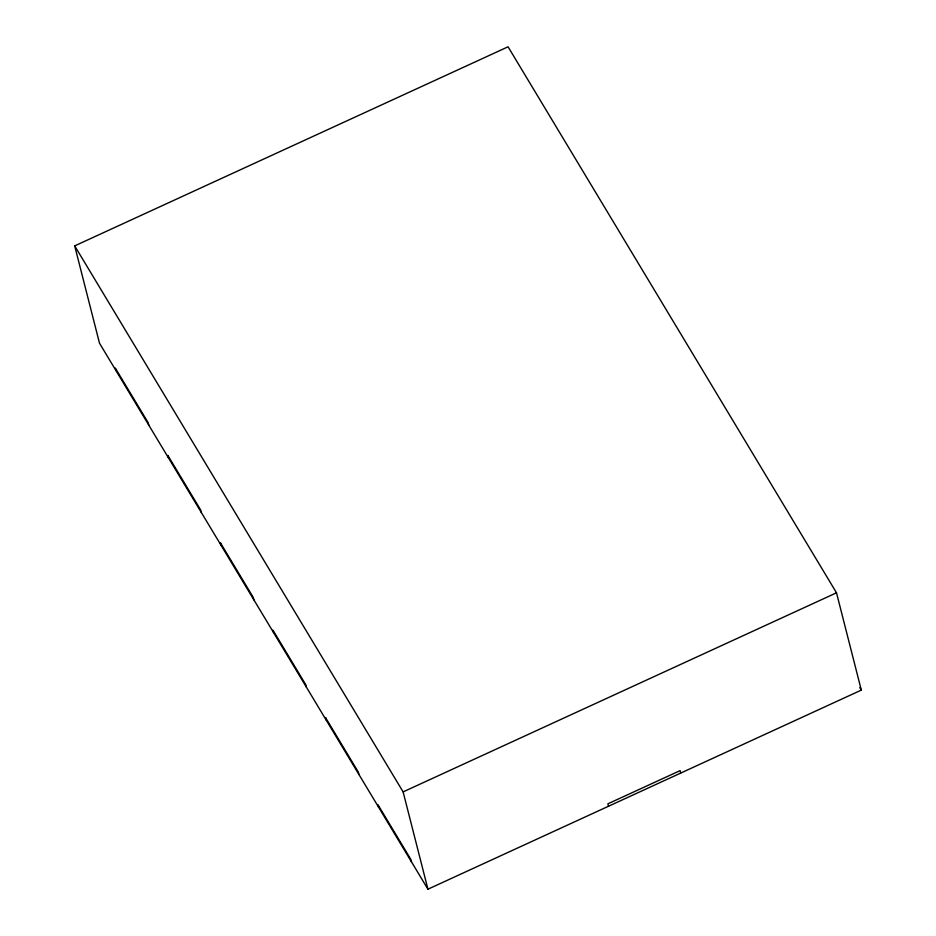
<?xml version="1.0" encoding="UTF-8"?>
<svg xmlns="http://www.w3.org/2000/svg" width="936" height="936" viewBox="0 0 936 936"><rect width="100%" height="100%" fill="white"/><g stroke="black" fill="none" stroke-linecap="round" stroke-linejoin="round"><path stroke-width="1.4" d="M74.693 245.887L508.072 46.8L836.503 592.804L861.307 690.113L427.927 889.2L99.497 343.196L74.693 245.887L403.123 791.891L427.927 889.2M403.123 791.891L836.503 592.804M859.81 687.632L861.307 690.113M680.729 773.066L680.109 770.632L607.885 803.813L608.505 806.247M411.501 861.904L410.881 859.47L378.039 804.866L378.659 807.3M358.956 774.54L358.336 772.106L325.494 717.502L326.114 719.936M306.411 687.176L305.791 684.742L272.949 630.15L273.569 632.584M253.855 599.824L253.235 597.39L220.393 542.786L221.013 545.22M201.31 512.46L200.69 510.026L167.848 455.422L168.468 457.856M148.766 425.096L148.145 422.662L115.303 368.07L115.924 370.504"/></g></svg>
